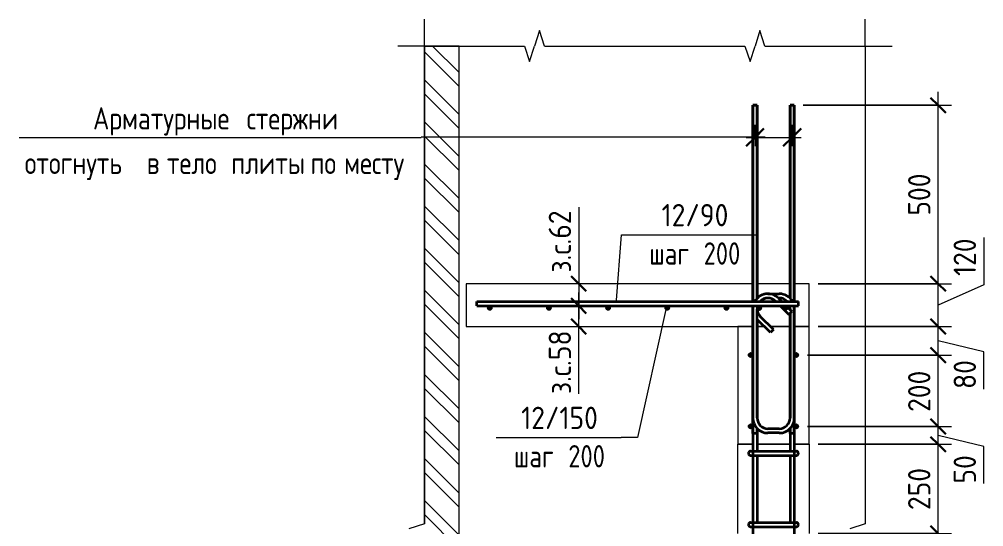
# Model space of a CAD drawing. Header units: millimetres. Extents: x 27196 to 80378, y -5588 to 34882.
# Drawn here: x 74909 to 77608, y 769 to 2191 of the extents above; entities that cross this region are included whole.
import ezdxf

# ---------------------------------------------------------------- set-up
doc = ezdxf.new("R2010")
doc.units = ezdxf.units.MM
for name, color, linetype, lineweight in [('AA_Dim', 7, 'Continuous', 9), ('AA_Dim-25', 7, 'Continuous', 9), ('AA_Linii', 7, 'Continuous', 9), ('AA_Oformlenie', 7, 'Continuous', 9), ('AA_Vinoska', 7, 'Continuous', 9), ('AF_Perekritie_Опалубка', 253, 'Continuous', 18), ('AF_Stena_Опалубка', 253, 'Continuous', 18), ('KR_Armatura', 7, 'Continuous', 20), ('KR_Armatura_Tonkie', 7, 'Continuous', 20)]:
    doc.layers.add(name, color=color, linetype=linetype, lineweight=lineweight)
doc.styles.add('GOST Common_1', font='GOST Common.ttf', dxfattribs={"width": 0.85, "height": 62.5})
doc.styles.add('ISOCPEUR_10', font='isocpeur.ttf', dxfattribs={"width": 0.9, "height": 62.5})
doc.styles.add('ISOCPEUR_11', font='isocpeur.ttf', dxfattribs={"width": 0.8, "height": 62.5})
doc.styles.add('ISOCPEUR_12', font='isocpeur.ttf', dxfattribs={"width": 0.85, "height": 62.5})
doc.dimstyles.new('00_Точн_3_знака__прозр__4', dxfattribs={"dimscale": 304.8, "dimtxt": 62.248823, "dimasz": 0.139436, "dimexe": 0.123031, "dimexo": 0.082021, "dimgap": 0.008202, "dimtad": 1, "dimdec": 3, "dimrnd": 0.001, "dimdsep": 46, "dimtxsty": 'ISOCPEUR_10', "dimblk1": 'OBLIQUE', "dimblk2": 'OBLIQUE', "dimsah": 1, "dimcen": 0.09, "dimdle": 0.123031, "dimazin": 0, "dimtfac": 1, "dimtdec": 4, "dimtix": 1, "dimtmove": 1, "dimatfit": 3, "dimfxl": 1, "dimtvp": 1, "dimtolj": 1, "dimtzin": 0, "dimlwd": 18, "dimlwe": 18, "dimarcsym": 2})
doc.dimstyles.new('05_Округл_1мм__прозр__2', dxfattribs={"dimscale": 304.8, "dimtxt": 62.248823, "dimasz": 0.139436, "dimexe": 0.123031, "dimexo": 0.082021, "dimgap": 0.008202, "dimtad": 1, "dimdec": 0, "dimdsep": 46, "dimtxsty": 'ISOCPEUR_10', "dimblk1": 'OBLIQUE', "dimblk2": 'OBLIQUE', "dimsah": 1, "dimcen": 0.09, "dimdle": 0.123031, "dimazin": 0, "dimtfac": 1, "dimtdec": 4, "dimtix": 1, "dimtmove": 1, "dimatfit": 3, "dimfxl": 1, "dimtvp": 1, "dimtolj": 1, "dimtzin": 0, "dimlwd": 18, "dimlwe": 18, "dimarcsym": 2})
doc.dimstyles.new('05_Округл_1мм__прозр__3', dxfattribs={"dimscale": 304.8, "dimtxt": 62.248823, "dimasz": 0.139436, "dimexe": 0.123031, "dimexo": 0.082021, "dimgap": 0.008202, "dimtad": 1, "dimdec": 0, "dimdsep": 46, "dimtxsty": 'ISOCPEUR_10', "dimblk1": 'OBLIQUE', "dimblk2": 'OBLIQUE', "dimsah": 1, "dimcen": 0.09, "dimdle": 0.123031, "dimazin": 0, "dimtfac": 1, "dimtdec": 4, "dimtix": 1, "dimtmove": 0, "dimatfit": 3, "dimfxl": 1, "dimtvp": 1, "dimtolj": 1, "dimtzin": 0, "dimlwd": 18, "dimlwe": 18, "dimarcsym": 2})
doc.dimstyles.new('10_Раскладка_арматуры_с_засечками_2', dxfattribs={"dimscale": 304.8, "dimtxt": 0.18, "dimasz": 0.164042, "dimexe": 0.082021, "dimexo": 0, "dimgap": 0, "dimtad": 1, "dimdec": 3, "dimrnd": 0.001, "dimdsep": 46, "dimtxsty": 'ISOCPEUR_12', "dimblk1": 'OBLIQUE', "dimblk2": 'OBLIQUE', "dimsah": 1, "dimcen": 0.09, "dimdle": 0.082021, "dimazin": 0, "dimtfac": 1, "dimtdec": 4, "dimtix": 1, "dimtmove": 0, "dimatfit": 3, "dimfxl": 1, "dimtvp": 1, "dimtolj": 1, "dimtzin": 0, "dimlwd": 18, "dimlwe": 18, "dimarcsym": 2})

# ---------------------------------------------------------------- blocks, each defined once
blk = doc.blocks.new('011_Прямоугольник обрыва _ЭлУзла_ - 011_Прямоугольник обрыва _ЭлУзла_-4151042-2-2 Армирование')
at = {"layer": 'AA_Oformlenie'}
for p, q in [((31688.2, 2116), (31968.5, 2116)), ((31688.2, 777), (31688.2, 2116)), ((32024.1, 2116), (32585.3, 2116)), ((32641, 2116), (32921.9, 2116)), ((32921.9, 2116), (32921.9, 777))]:
    blk.add_line(p, q, dxfattribs=at)
blk = doc.blocks.new('010_Текст с выноской - Текст 2 строки-4111793-2-2 Армирование')
at = {"layer": 'AA_Vinoska'}
blk.add_line((30554.1, 1860.1), (31679.1, 1860.1), dxfattribs=at)
blk = doc.blocks.new('DIMBLOCK79-2-2 Армирование')
at = {"layer": 'AA_Dim-25', "lineweight": 30}
for p, q in [((76474.8, 1388), (76453.5, 1409.3)), ((76474.8, 1388), (76496, 1366.8)), ((76474.8, 1330), (76453.5, 1351.3)), ((76474.8, 1330), (76496, 1308.8))]:
    blk.add_line(p, q, dxfattribs=at)
at = {"layer": 'AA_Dim-25', "lineweight": 18}
for p, q in [((76474.8, 1292.5), (76474.8, 1425.5)), ((76691.7, 1388), (76437.3, 1388)), ((76474.8, 1388), (76691.7, 1388)), ((76475.1, 1349.2), (76474.8, 1359)), ((76469.7, 1330), (76512.3, 1330)), ((76474.8, 1330), (76469.7, 1330)), ((76475.1, 1141), (76475.1, 1349.2))]:
    blk.add_line(p, q, dxfattribs=at)
at = {"layer": 'AA_Dim-25', "color": 0, "lineweight": 18, "insert": (76390.9, 1141), "char_height": 62.5, "width": 219.786, "attachment_point": 1, "rotation": 90, "line_spacing_factor": 1.149209, "style": 'ISOCPEUR_10'}
blk.add_mtext('з.с.58', dxfattribs=at)
blk = doc.blocks.new('_Oblique')
at = {"color": 0, "linetype": 'ByBlock', "lineweight": -2}
blk.add_line((-0.5, -0.5), (0.5, 0.5), dxfattribs=at)
blk = doc.blocks.new('DIMBLOCK80-2-2 Армирование')
at = {"layer": 'AA_Dim-25', "lineweight": 18}
for p, q in [((76475.1, 1664.6), (76475.1, 1456.4)), ((76474.8, 1487.5), (76474.8, 1350.5)), ((76479.8, 1450), (76437.3, 1450)), ((76475.1, 1456.4), (76474.8, 1419)), ((76474.8, 1450), (76479.8, 1450)), ((76479.8, 1388), (76437.3, 1388)), ((76474.8, 1388), (76479.8, 1388))]:
    blk.add_line(p, q, dxfattribs=at)
at = {"layer": 'AA_Dim-25', "lineweight": 30}
for p, q in [((76474.8, 1450), (76453.5, 1471.3)), ((76474.8, 1450), (76496, 1428.8)), ((76474.8, 1388), (76453.5, 1409.3)), ((76474.8, 1388), (76496, 1366.8))]:
    blk.add_line(p, q, dxfattribs=at)
at = {"layer": 'AA_Dim-25', "color": 0, "lineweight": 18, "insert": (76390.9, 1481.4), "char_height": 62.5, "width": 219.786, "attachment_point": 1, "rotation": 90, "line_spacing_factor": 1.149209, "style": 'ISOCPEUR_10'}
blk.add_mtext('з.с.62', dxfattribs=at)
blk = doc.blocks.new('DIMBLOCK83-2-2 Армирование')
at = {"layer": 'AA_Dim-25', "lineweight": 18}
for p, q in [((76968.4, 1895.4), (76968.4, 1835.1)), ((76968.4, 1860.1), (76968.4, 1895.4)), ((77072.4, 1895.4), (77072.4, 1835.1)), ((77072.4, 1860.1), (77072.4, 1895.4)), ((76943.4, 1860.1), (77097.4, 1860.1))]:
    blk.add_line(p, q, dxfattribs=at)
at = {"layer": 'AA_Dim-25', "lineweight": 30}
for p, q in [((76968.4, 1860.1), (76993.4, 1885.1)), ((77072.4, 1860.1), (77097.4, 1885.1)), ((76968.4, 1860.1), (76943.4, 1835.1)), ((77072.4, 1860.1), (77047.4, 1835.1))]:
    blk.add_line(p, q, dxfattribs=at)
blk = doc.blocks.new('042_М_Арматуры - Диам длина поз _ Комментарий-3662934-2-2 Армирование')
at = {"layer": 'AA_Vinoska'}
blk.add_line((32267.4, 1587), (32617.4, 1587), dxfattribs=at)
blk = doc.blocks.new('DIMBLOCK90-2-2 Армирование')
at = {"layer": 'AA_Dim-25', "lineweight": 30}
for p, q in [((77481, 750), (77459.7, 771.2)), ((77481, 750), (77502.2, 728.7)), ((77481, 700), (77459.7, 721.2)), ((77481, 700), (77502.2, 678.7))]:
    blk.add_line(p, q, dxfattribs=at)
at = {"layer": 'AA_Dim-25', "lineweight": 18}
for p, q in [((77144.9, 750), (77518.5, 750)), ((77481, 750), (77144.9, 750)), ((77481, 700), (77481, 750)), ((77608.5, 693.9), (77481, 725)), ((77115, 700), (77518.5, 700)), ((77481, 700), (77115, 700)), ((77608.5, 589.9), (77608.5, 693.9))]:
    blk.add_line(p, q, dxfattribs=at)
at = {"layer": 'AA_Dim-25', "color": 0, "lineweight": 18, "insert": (77524.3, 589.9), "char_height": 62.5, "width": 94.81, "attachment_point": 1, "rotation": 90, "line_spacing_factor": 1.149209, "style": 'ISOCPEUR_10'}
blk.add_mtext('50', dxfattribs=at)
blk = doc.blocks.new('DIMBLOCK91-2-2 Армирование')
at = {"layer": 'AA_Dim-25', "lineweight": 18}
for p, q in [((77144.9, 1000), (77518.5, 1000)), ((77481, 1000), (77144.9, 1000)), ((77481, 750), (77481, 1000)), ((77144.9, 750), (77518.5, 750)), ((77481, 750), (77144.9, 750))]:
    blk.add_line(p, q, dxfattribs=at)
at = {"layer": 'AA_Dim-25', "lineweight": 30}
for p, q in [((77481, 1000), (77459.7, 1021.2)), ((77481, 1000), (77502.2, 978.7)), ((77481, 750), (77459.7, 771.2)), ((77481, 750), (77502.2, 728.7))]:
    blk.add_line(p, q, dxfattribs=at)
at = {"layer": 'AA_Dim-25', "color": 0, "lineweight": 18, "insert": (77396.8, 815.7), "char_height": 62.5, "width": 142.215, "attachment_point": 1, "rotation": 90, "line_spacing_factor": 1.149209, "style": 'ISOCPEUR_10'}
blk.add_mtext('250', dxfattribs=at)
blk = doc.blocks.new('DIMBLOCK92-2-2 Армирование')
at = {"layer": 'AA_Dim-25', "lineweight": 30}
for p, q in [((77481, 1050), (77459.7, 1071.2)), ((77481, 1050), (77502.2, 1028.7)), ((77481, 1000), (77459.7, 1021.2)), ((77481, 1000), (77502.2, 978.7))]:
    blk.add_line(p, q, dxfattribs=at)
at = {"layer": 'AA_Dim-25', "lineweight": 18}
for p, q in [((77115, 1050), (77518.5, 1050)), ((77481, 1050), (77115, 1050)), ((77481, 1000), (77481, 1050)), ((77144.9, 1000), (77518.5, 1000)), ((77481, 1000), (77144.9, 1000)), ((77608.5, 993.9), (77481, 1025)), ((77608.5, 889.9), (77608.5, 993.9))]:
    blk.add_line(p, q, dxfattribs=at)
at = {"layer": 'AA_Dim-25', "color": 0, "lineweight": 18, "insert": (77524.3, 889.9), "char_height": 62.5, "width": 94.81, "attachment_point": 1, "rotation": 90, "line_spacing_factor": 1.149209, "style": 'ISOCPEUR_10'}
blk.add_mtext('50', dxfattribs=at)
blk = doc.blocks.new('DIMBLOCK93-2-2 Армирование')
at = {"layer": 'AA_Dim-25', "lineweight": 30}
for p, q in [((77481, 1250), (77459.7, 1271.2)), ((77481, 1250), (77502.2, 1228.7)), ((77481, 1050), (77459.7, 1071.2)), ((77481, 1050), (77502.2, 1028.7))]:
    blk.add_line(p, q, dxfattribs=at)
at = {"layer": 'AA_Dim-25', "lineweight": 18}
for p, q in [((77115, 1250), (77518.5, 1250)), ((77481, 1250), (77115, 1250)), ((77481, 1050), (77481, 1250)), ((77115, 1050), (77518.5, 1050)), ((77481, 1050), (77115, 1050))]:
    blk.add_line(p, q, dxfattribs=at)
at = {"layer": 'AA_Dim-25', "color": 0, "lineweight": 18, "insert": (77396.8, 1090.7), "char_height": 62.5, "width": 142.215, "attachment_point": 1, "rotation": 90, "line_spacing_factor": 1.149209, "style": 'ISOCPEUR_10'}
blk.add_mtext('200', dxfattribs=at)
blk = doc.blocks.new('DIMBLOCK94-2-2 Армирование')
at = {"layer": 'AA_Dim-25', "lineweight": 30}
for p, q in [((77481, 1330), (77459.7, 1351.3)), ((77481, 1330), (77502.2, 1308.8)), ((77481, 1250), (77459.7, 1271.2)), ((77481, 1250), (77502.2, 1228.7))]:
    blk.add_line(p, q, dxfattribs=at)
at = {"layer": 'AA_Dim-25', "lineweight": 18}
for p, q in [((77144.9, 1330), (77518.5, 1330)), ((77481, 1330), (77144.9, 1330)), ((77481, 1250), (77481, 1330)), ((77608.5, 1258.9), (77481, 1290)), ((77115, 1250), (77518.5, 1250)), ((77481, 1250), (77115, 1250)), ((77608.5, 1154.9), (77608.5, 1258.9))]:
    blk.add_line(p, q, dxfattribs=at)
at = {"layer": 'AA_Dim-25', "color": 0, "lineweight": 18, "insert": (77524.3, 1154.9), "char_height": 62.5, "width": 94.81, "attachment_point": 1, "rotation": 90, "line_spacing_factor": 1.149209, "style": 'ISOCPEUR_10'}
blk.add_mtext('80', dxfattribs=at)
blk = doc.blocks.new('DIMBLOCK95-2-2 Армирование')
at = {"layer": 'AA_Dim-25', "lineweight": 18}
for p, q in [((77608.5, 1579.4), (77608.5, 1446.6)), ((77144.9, 1450), (77518.5, 1450)), ((77481, 1450), (77144.9, 1450)), ((77481, 1330), (77481, 1450)), ((77608.5, 1446.6), (77481, 1390)), ((77144.9, 1330), (77518.5, 1330)), ((77481, 1330), (77144.9, 1330))]:
    blk.add_line(p, q, dxfattribs=at)
at = {"layer": 'AA_Dim-25', "lineweight": 30}
for p, q in [((77481, 1450), (77459.7, 1471.3)), ((77481, 1450), (77502.2, 1428.8)), ((77481, 1330), (77459.7, 1351.3)), ((77481, 1330), (77502.2, 1308.8))]:
    blk.add_line(p, q, dxfattribs=at)
at = {"layer": 'AA_Dim-25', "color": 0, "lineweight": 18, "insert": (77524.3, 1471.6), "char_height": 62.5, "width": 129.286, "attachment_point": 1, "rotation": 90, "line_spacing_factor": 1.149209, "style": 'ISOCPEUR_10'}
blk.add_mtext('120', dxfattribs=at)
blk = doc.blocks.new('DIMBLOCK96-2-2 Армирование')
at = {"layer": 'AA_Dim-25', "lineweight": 30}
for p, q in [((77481, 1950), (77459.7, 1971.2)), ((77481, 1950), (77502.2, 1928.7)), ((77481, 1450), (77459.7, 1471.3)), ((77481, 1450), (77502.2, 1428.8))]:
    blk.add_line(p, q, dxfattribs=at)
at = {"layer": 'AA_Dim-25', "lineweight": 18}
for p, q in [((77481, 1450), (77481, 1987.5)), ((77103.4, 1950), (77518.5, 1950)), ((77481, 1950), (77103.4, 1950)), ((77144.9, 1450), (77518.5, 1450)), ((77481, 1450), (77144.9, 1450))]:
    blk.add_line(p, q, dxfattribs=at)
at = {"layer": 'AA_Dim-25', "color": 0, "lineweight": 18, "insert": (77396.8, 1640.7), "char_height": 62.5, "width": 142.215, "attachment_point": 1, "rotation": 90, "line_spacing_factor": 1.149209, "style": 'ISOCPEUR_10'}
blk.add_mtext('500', dxfattribs=at)

msp = doc.modelspace()

# ---------------------------------------------------------------- hatches: boundary and pattern name
at = {"layer": 'AA_Oformlenie'}
h = msp.add_hatch(dxfattribs=at)
h.set_pattern_fill('FP_10', color=250, style=0, pattern_type=2)
h.set_pattern_definition([(135, (77789.02, 825), (-58.9331, -58.9331), []), (135, (77828.31, 825), (-58.9331, -58.9331), [])])
h.paths.add_polyline_path([(76139.8819, -3350), (76139.8819, 2115.9645), (76043.0862, 2115.9645), (76043.0862, 776.9734), (76063.1639, 776.9734), (76063.1639, 749.4734), (76043.0862, 749.4734), (76086.4113, 735.3962), (76043.0862, 721.319), (76043.0862, -1956.0089), (76063.1639, -1956.0089), (76063.1639, -1983.5089), (76043.0862, -1983.5089), (76086.4113, -1997.586), (76043.0862, -2011.6632), (76043.0862, -3350), (76083.0522, -3350)])
at = {"layer": 'KR_Armatura'}
h = msp.add_hatch(color=256, dxfattribs=at)
edge = h.paths.add_edge_path()
edge.add_arc((76225.8819, 1382), 6, 0, 360)
for points in [[(76222.8819, 1376.8038), (76228.8819, 1376.8038), (76231.8819, 1382), (76228.8819, 1387.1962), (76222.8819, 1387.1962), (76219.8819, 1382)], [(76388.4819, 1376.8038), (76394.4819, 1376.8038), (76397.4819, 1382), (76394.4819, 1387.1962), (76388.4819, 1387.1962), (76385.4819, 1382)], [(76554.0819, 1376.8038), (76560.0819, 1376.8038), (76563.0819, 1382), (76560.0819, 1387.1962), (76554.0819, 1387.1962), (76551.0819, 1382)], [(76719.6819, 1376.8038), (76725.6819, 1376.8038), (76728.6819, 1382), (76725.6819, 1387.1962), (76719.6819, 1387.1962), (76716.6819, 1382)], [(76885.2819, 1376.8038), (76891.2819, 1376.8038), (76894.2819, 1382), (76891.2819, 1387.1962), (76885.2819, 1387.1962), (76882.2819, 1382)], [(76980.4713, 1376), (76985.6675, 1379), (76985.6675, 1385), (76980.4713, 1388), (76975.2752, 1385), (76975.2752, 1379)], [(77050.8819, 1376.8038), (77056.8819, 1376.8038), (77059.8819, 1382), (77056.8819, 1387.1962), (77050.8819, 1387.1962), (77047.8819, 1382)], [(76955.9166, 1243.9996), (76961.1128, 1246.9996), (76961.1128, 1252.9996), (76955.9166, 1255.9996), (76950.7205, 1252.9996), (76950.7205, 1246.9996)], [(77084.038, 1243.9996), (77089.2341, 1246.9996), (77089.2341, 1252.9996), (77084.038, 1255.9996), (77078.8418, 1252.9996), (77078.8418, 1246.9996)], [(76955.9166, 1043.9996), (76961.1128, 1046.9996), (76961.1128, 1052.9996), (76955.9166, 1055.9996), (76950.7205, 1052.9996), (76950.7205, 1046.9996)], [(77084.038, 1043.9996), (77089.2341, 1046.9996), (77089.2341, 1052.9996), (77084.038, 1055.9996), (77078.8418, 1052.9996), (77078.8418, 1046.9996)]]:
    msp.add_hatch(color=256, dxfattribs=at).paths.add_polyline_path(points)
h = msp.add_hatch(color=256, dxfattribs=at)
edge = h.paths.add_edge_path()
edge.add_arc((76391.4819, 1382), 6, 0, 360)
h = msp.add_hatch(color=256, dxfattribs=at)
edge = h.paths.add_edge_path()
edge.add_arc((76557.0819, 1382), 6, 0, 360)
h = msp.add_hatch(color=256, dxfattribs=at)
edge = h.paths.add_edge_path()
edge.add_arc((76722.6819, 1382), 6, 0, 360)
h = msp.add_hatch(color=256, dxfattribs=at)
edge = h.paths.add_edge_path()
edge.add_arc((76888.2819, 1382), 6, 0, 360)
h = msp.add_hatch(color=256, dxfattribs=at)
edge = h.paths.add_edge_path()
edge.add_arc((76980.4713, 1382), 6, 0, 360)
h = msp.add_hatch(color=256, dxfattribs=at)
edge = h.paths.add_edge_path()
edge.add_arc((77053.8819, 1382), 6, 0, 360)
h = msp.add_hatch(color=256, dxfattribs=at)
edge = h.paths.add_edge_path()
edge.add_arc((76955.9166, 1249.9996), 6, 0, 360)
h = msp.add_hatch(color=256, dxfattribs=at)
edge = h.paths.add_edge_path()
edge.add_arc((77084.038, 1249.9996), 6, 0, 360)
h = msp.add_hatch(color=256, dxfattribs=at)
edge = h.paths.add_edge_path()
edge.add_arc((76955.9166, 1049.9996), 6, 0, 360)
h = msp.add_hatch(color=256, dxfattribs=at)
edge = h.paths.add_edge_path()
edge.add_arc((77084.038, 1049.9996), 6, 0, 360)

# ---------------------------------------------------------------- linework, layer by layer
at = {"layer": 'AA_Linii'}
for p, q in [((76043.0862, 2115.9645), (76043.0862, 776.9734)), ((76139.8819, 2115.9645), (76043.0862, 2115.9645)), ((76139.8819, -3350), (76139.8819, 2115.9645)), ((77087.6976, 1249.9996), (77078.038, 1249.9996)), ((77078.038, 1049.9996), (77090.038, 1049.9996))]:
    msp.add_line(p, q, dxfattribs=at)
at = {"layer": 'AA_Vinoska'}
for p, q in [((76043.0862, 2115.9645), (76043.0862, 2190.9645)), ((77276.8138, 2115.9645), (77276.8138, 2190.9645)), ((76365.2681, 2159.2658), (76351.5181, 2115.9645)), ((76379.0181, 2115.9645), (76365.2681, 2159.2658)), ((76982.1319, 2159.2658), (76968.3819, 2115.9645)), ((76995.8819, 2115.9645), (76982.1319, 2159.2658)), ((76043.0862, 2115.9645), (75968.0862, 2115.9645)), ((76323.3637, 2115.9645), (76337.4409, 2072.6394)), ((76337.4409, 2072.6394), (76351.5181, 2115.9645)), ((76940.2275, 2115.9645), (76954.3047, 2072.6394)), ((76954.3047, 2072.6394), (76968.3819, 2115.9645)), ((77276.8138, 2115.9645), (77351.8138, 2115.9645)), ((76996.3862, 1860.147), (76033.9487, 1860.147)), ((76580.3764, 1403.4263), (76594.8321, 1587.014)), ((76594.8321, 1587.014), (76622.298, 1587.014)), ((76719.1513, 1377.4061), (76639.6448, 1018.9042)), ((76639.6448, 1018.9042), (76593.3865, 1018.9042)), ((76043.0862, 776.9734), (75999.7849, 763.2234)), ((77276.8138, 776.9734), (77233.5125, 763.2234))]:
    msp.add_line(p, q, dxfattribs=at)
at = {"layer": 'AF_Perekritie_Опалубка', "lineweight": 20}
for p, q in [((76962.3819, 1450), (76159.8819, 1450)), ((76159.8819, 1450), (76159.8819, 1330)), ((77066.3819, 1450), (76974.3819, 1450)), ((77119.8819, 1450), (77078.3819, 1450)), ((77119.8819, 1330), (77119.8819, 1450)), ((76159.8819, 1330), (76962.3819, 1330)), ((76974.3819, 1330), (76994.67, 1330)), ((77011.6405, 1330), (77066.3819, 1330)), ((77078.3819, 1330), (77119.8819, 1330))]:
    msp.add_line(p, q, dxfattribs=at)
at = {"layer": 'AF_Stena_Опалубка', "lineweight": 20}
for p, q in [((76139.8819, -3350), (76139.8819, 2115.9645)), ((76962.3819, 1330), (76919.8819, 1330)), ((76919.8819, 1330), (76919.8819, 999.9996)), ((76994.67, 1330), (76974.3819, 1330)), ((77066.3819, 1330), (77011.6405, 1330)), ((77119.8819, 1330), (77078.3819, 1330)), ((77119.8819, 999.9996), (77119.8819, 1330)), ((76919.8819, 999.9996), (76962.3819, 999.9996)), ((76962.3819, 999.9996), (76919.8819, 999.9996)), ((76919.8819, 749.9996), (76919.8819, 999.9996)), ((76974.3819, 999.9996), (77066.3819, 999.9996)), ((77066.3819, 999.9996), (76974.3819, 999.9996)), ((77078.3819, 999.9996), (77119.8819, 999.9996)), ((77119.8819, 999.9996), (77078.3819, 999.9996)), ((77119.8819, 999.9996), (77119.8819, 749.9996))]:
    msp.add_line(p, q, dxfattribs=at)
at = {"layer": 'KR_Armatura'}
for p, q in [((76222.8819, 1387.1962), (76219.8819, 1382)), ((76219.8819, 1382), (76222.8819, 1376.8038)), ((76228.8819, 1387.1962), (76222.8819, 1387.1962)), ((76222.8819, 1376.8038), (76228.8819, 1376.8038)), ((76231.8819, 1382), (76228.8819, 1387.1962)), ((76228.8819, 1376.8038), (76231.8819, 1382)), ((76388.4819, 1387.1962), (76385.4819, 1382)), ((76385.4819, 1382), (76388.4819, 1376.8038)), ((76394.4819, 1387.1962), (76388.4819, 1387.1962)), ((76388.4819, 1376.8038), (76394.4819, 1376.8038)), ((76397.4819, 1382), (76394.4819, 1387.1962)), ((76394.4819, 1376.8038), (76397.4819, 1382)), ((76554.0819, 1387.1962), (76551.0819, 1382)), ((76551.0819, 1382), (76554.0819, 1376.8038)), ((76560.0819, 1387.1962), (76554.0819, 1387.1962)), ((76554.0819, 1376.8038), (76560.0819, 1376.8038)), ((76563.0819, 1382), (76560.0819, 1387.1962)), ((76560.0819, 1376.8038), (76563.0819, 1382)), ((76719.6819, 1387.1962), (76716.6819, 1382)), ((76716.6819, 1382), (76719.6819, 1376.8038)), ((76725.6819, 1387.1962), (76719.6819, 1387.1962)), ((76719.6819, 1376.8038), (76725.6819, 1376.8038)), ((76728.6819, 1382), (76725.6819, 1387.1962)), ((76725.6819, 1376.8038), (76728.6819, 1382)), ((76885.2819, 1387.1962), (76882.2819, 1382)), ((76882.2819, 1382), (76885.2819, 1376.8038)), ((76891.2819, 1387.1962), (76885.2819, 1387.1962)), ((76885.2819, 1376.8038), (76891.2819, 1376.8038)), ((76894.2819, 1382), (76891.2819, 1387.1962)), ((76891.2819, 1376.8038), (76894.2819, 1382)), ((76980.4713, 1388), (76975.2752, 1385)), ((76975.2752, 1385), (76975.2752, 1379)), ((76975.2752, 1379), (76980.4713, 1376)), ((76985.6675, 1385), (76980.4713, 1388)), ((76980.4713, 1376), (76985.6675, 1379)), ((76985.6675, 1379), (76985.6675, 1385)), ((77050.8819, 1387.1962), (77047.8819, 1382)), ((77047.8819, 1382), (77050.8819, 1376.8038)), ((77056.8819, 1387.1962), (77050.8819, 1387.1962)), ((77050.8819, 1376.8038), (77056.8819, 1376.8038)), ((77059.8819, 1382), (77056.8819, 1387.1962)), ((77056.8819, 1376.8038), (77059.8819, 1382)), ((76955.9166, 1255.9996), (76950.7205, 1252.9996)), ((76950.7205, 1252.9996), (76950.7205, 1246.9996)), ((76950.7205, 1246.9996), (76955.9166, 1243.9996)), ((76961.1128, 1252.9996), (76955.9166, 1255.9996)), ((76955.9166, 1243.9996), (76961.1128, 1246.9996)), ((76961.1128, 1246.9996), (76961.1128, 1252.9996)), ((77084.038, 1255.9996), (77078.8418, 1252.9996)), ((77078.8418, 1252.9996), (77078.8418, 1246.9996)), ((77078.8418, 1246.9996), (77084.038, 1243.9996)), ((77089.2341, 1252.9996), (77084.038, 1255.9996)), ((77084.038, 1243.9996), (77089.2341, 1246.9996)), ((77089.2341, 1246.9996), (77089.2341, 1252.9996)), ((76955.9166, 1055.9996), (76950.7205, 1052.9996)), ((76950.7205, 1052.9996), (76950.7205, 1046.9996)), ((76961.1128, 1052.9996), (76955.9166, 1055.9996)), ((76961.1128, 1046.9996), (76961.1128, 1052.9996)), ((77084.038, 1055.9996), (77078.8418, 1052.9996)), ((77078.8418, 1052.9996), (77078.8418, 1046.9996)), ((77089.2341, 1052.9996), (77084.038, 1055.9996)), ((77089.2341, 1046.9996), (77089.2341, 1052.9996)), ((76950.7205, 1046.9996), (76955.9166, 1043.9996)), ((76955.9166, 1043.9996), (76961.1128, 1046.9996)), ((77078.8418, 1046.9996), (77084.038, 1043.9996)), ((77084.038, 1043.9996), (77089.2341, 1046.9996))]:
    msp.add_line(p, q, dxfattribs=at)
for centre in [(76225.8819, 1382), (76391.4819, 1382), (76557.0819, 1382), (76722.6819, 1382), (76888.2819, 1382), (76980.4713, 1382), (77053.8819, 1382), (76955.9166, 1249.9996), (77084.038, 1249.9996), (76955.9166, 1049.9996), (77084.038, 1049.9996)]:
    msp.add_circle(centre, 6, dxfattribs=at)
at = {"layer": 'KR_Armatura_Tonkie', "lineweight": 35}
for p, q in [((76962.3819, 1950), (76962.3819, 1400)), ((76962.3819, 1950), (76974.3819, 1950)), ((76974.3819, 1949.9996), (76962.3819, 1949.9996)), ((76962.3819, 1400), (76962.3819, 1949.9996)), ((76974.3819, 1950), (76974.3819, 1408.9906)), ((76974.3819, 1408.9906), (76974.3819, 1949.9996)), ((77066.3819, 1950), (77066.3819, 1408.9906)), ((77066.3819, 1950), (77078.3819, 1950)), ((77078.3819, 1949.9996), (77066.3819, 1949.9996)), ((77066.3819, 1408.9906), (77066.3819, 1949.9996)), ((77078.3819, 1950), (77078.3819, 1400)), ((77078.3819, 1400), (77078.3819, 1949.9996)), ((77004.3819, 1421.6851), (77036.3819, 1421.6851)), ((77033.6874, 1409.6851), (77036.3819, 1409.6851)), ((77034.0804, 1409.3836), (77043.4639, 1400)), ((76189.8819, 1400), (77089.8819, 1400)), ((76189.8819, 1388), (76189.8819, 1400)), ((76189.8819, 1388), (77089.8819, 1388)), ((76962.3819, 1029.9996), (76962.3819, 1388)), ((76962.3819, 1388), (76962.3819, 250)), ((76962.3819, 1073.6851), (76962.3819, 1379.6851)), ((76974.3819, 1073.6851), (76974.3819, 1379.6851)), ((77025.5951, 1400.8983), (77026.4933, 1400)), ((77038.4933, 1388), (77062.7606, 1363.7327)), ((77055.4639, 1388), (77071.2459, 1372.218)), ((77066.3819, 1377.082), (77066.3819, 1379.6851)), ((77066.3819, 1379.6851), (77066.3819, 1377.082)), ((77066.3819, 1379.6851), (77066.3819, 1377.082)), ((77078.3819, 1029.9996), (77078.3819, 1388)), ((77078.3819, 1388), (77078.3819, 250)), ((77078.3819, 1379.6851), (77078.3819, 1073.6851)), ((77089.8819, 1388), (77089.8819, 1400)), ((76974.3819, 1073.6851), (76974.3819, 1350.3795)), ((76974.3819, 1350.3795), (76974.3819, 1073.6851)), ((77011.8489, 1312.8211), (76974.6834, 1349.9866)), ((77020.3342, 1321.3063), (76983.1687, 1358.4719)), ((77062.7606, 1363.7327), (77071.2459, 1372.218)), ((77066.3819, 1073.6851), (77066.3819, 1367.354)), ((77066.3819, 1367.354), (77066.3819, 1073.6851)), ((77066.3819, 1367.354), (77066.3819, 1073.6851)), ((77020.3342, 1321.3063), (77011.8489, 1312.8211)), ((76974.3819, 1029.9996), (76962.3819, 1029.9996)), ((76974.3819, 1029.9996), (76974.3819, 1044.3795)), ((76974.3819, 1044.3795), (76974.3819, 980.9996)), ((77036.3819, 1043.6851), (77004.3819, 1043.6851)), ((77036.3819, 1031.6851), (77004.3819, 1031.6851)), ((77066.3819, 1029.9996), (77066.3819, 1044.3795)), ((77066.3819, 1044.3795), (77066.3819, 980.9996)), ((77078.3819, 1029.9996), (77066.3819, 1029.9996)), ((76955.9166, 980.9996), (76962.1791, 980.9996)), ((76964.2167, 980.9996), (76991.9166, 980.9996)), ((76991.9166, 980.9996), (77048.038, 980.9996)), ((77048.038, 980.9996), (77075.7379, 980.9996)), ((77078.5063, 980.9996), (77084.038, 980.9996)), ((76955.9166, 968.9996), (76962.1791, 968.9996)), ((76964.2167, 968.9996), (76991.9166, 968.9996)), ((76974.3819, 968.9996), (76974.3819, 780.9996)), ((76991.9166, 968.9996), (77048.038, 968.9996)), ((77048.038, 968.9996), (77075.7379, 968.9996)), ((77066.3819, 968.9996), (77066.3819, 780.9996)), ((77078.5063, 968.9996), (77084.038, 968.9996)), ((76955.9166, 780.9996), (76962.1791, 780.9996)), ((76955.9166, 768.9996), (76962.1791, 768.9996)), ((76964.2167, 780.9996), (76991.9166, 780.9996)), ((76964.2167, 768.9996), (76991.9166, 768.9996)), ((76991.9166, 780.9996), (77048.038, 780.9996)), ((76991.9166, 768.9996), (77048.038, 768.9996)), ((77048.038, 780.9996), (77075.7379, 780.9996)), ((77048.038, 768.9996), (77075.7379, 768.9996)), ((77078.5063, 780.9996), (77084.038, 780.9996)), ((77078.5063, 768.9996), (77084.038, 768.9996))]:
    msp.add_line(p, q, dxfattribs=at)
for centre, radius, start, end in [((77004.3819, 1379.6851), 42, 90, 151.0144624), ((77004.3819, 1379.6851), 42, 45, 151.0144624), ((77004.3819, 1379.6851), 30, 90, 137.1686317), ((77004.3819, 1379.6851), 30, 45, 137.1686317), ((77036.3819, 1379.6851), 42, 28.9855376, 90), ((77036.3819, 1379.6851), 30, 42.8313683, 90), ((77004.3819, 1379.6851), 42, 168.5262821, 180), ((77004.3819, 1379.6851), 42, 168.5262821, 180), ((77004.3819, 1379.6851), 30, 163.8590404, 225), ((77004.3819, 1379.6851), 30, 163.8590404, 180), ((77036.3819, 1379.6851), 30, 0, 16.1409596), ((77036.3819, 1379.6851), 42, 360, 11.4737179), ((77004.3819, 1379.6851), 42, 224.3223954, 225), ((77004.3819, 1073.6851), 42, 180, 270), ((77004.3819, 1073.6851), 30, 180, 270), ((77036.3819, 1073.6851), 30, 270, 360), ((77036.3819, 1073.6851), 42, 270, 0), ((76955.9166, 974.9996), 6, 90, 270), ((77084.038, 974.9996), 6, 270, 90), ((76955.9166, 774.9996), 6, 90, 270), ((77084.038, 774.9996), 6, 270, 90)]:
    msp.add_arc(centre, radius, start, end, dxfattribs=at)

# ---------------------------------------------------------------- block references
at = {"layer": 'AA_Oformlenie'}
msp.add_blockref('011_Прямоугольник обрыва _ЭлУзла_ - 011_Прямоугольник обрыва _ЭлУзла_-4151042-2-2 Армирование', (44354.8819, 0), dxfattribs=at)
at = {"layer": 'AA_Vinoska'}
for name, p in [('010_Текст с выноской - Текст 2 строки-4111793-2-2 Армирование', (44354.8819, 0)), ('042_М_Арматуры - Диам длина поз _ Комментарий-3662934-2-2 Армирование', (44354.8819, 0)), ('042_М_Арматуры - Диам длина поз _ Комментарий-3662934-2-2 Армирование', (43975.9704, -568.1097))]:
    msp.add_blockref(name, p, dxfattribs=at)

# ---------------------------------------------------------------- texts
at = {"layer": 'AA_Vinoska', "char_height": 62.5, "attachment_point": 1}
for s, insert, width, style in [('Арматурные', (75115.412, 1944.7046), 499.15068, 'GOST Common_1'), ('\\fGOST Common|b0|i0|c204|p34|;\\W.85; ', (75527.2525, 1944.7046), 22.146617, 'GOST Common_1'), ('стержни', (75545.5252, 1944.7046), 339.013602, 'GOST Common_1'), ('\\fGOST Common|b0|i0|c204|p34|;\\W.85; ', (75247.556, 1819.7046), 22.146617, 'GOST Common_1'), ('\\fGOST Common|b0|i0|c204|p34|;\\W.85; ', (75303.7799, 1819.7046), 22.146617, 'GOST Common_1'), ('\\fGOST Common|b0|i0|c204|p34|;\\W.85; ', (75483.6966, 1819.7046), 22.146617, 'GOST Common_1'), ('\\fGOST Common|b0|i0|c204|p34|;\\W.85; ', (75705.7812, 1819.7046), 22.146617, 'GOST Common_1'), ('\\fGOST Common|b0|i0|c204|p34|;\\W.85; ', (75799.9564, 1819.7046), 22.146617, 'GOST Common_1'), ('отогнуть', (74924.2682, 1819.7046), 391.824766, 'GOST Common_1'), ('\\fGOST Common|b0|i0|c204|p34|;\\W.85;в', (75265.8288, 1819.7046), 45.99682, 'GOST Common_1'), ('тело', (75322.0527, 1819.7046), 195.912383, 'GOST Common_1'), ('плиты', (75501.9694, 1819.7046), 247.019961, 'GOST Common_1'), ('по', (75724.054, 1819.7046), 91.993641, 'GOST Common_1'), ('месту', (75818.2292, 1819.7046), 240.205617, 'GOST Common_1'), ('12/90', (76706.7515, 1673.3665), 229.082203, 'ISOCPEUR_10'), (' 200', (76792.7244, 1565.8902), 166.751, 'ISOCPEUR_11'), ('шаг', (76672.339, 1565.8902), 145.907125, 'ISOCPEUR_11'), ('12/150', (76313.7776, 1105.2568), 263.354344, 'ISOCPEUR_10'), ('шаг', (76293.4276, 997.7805), 145.907125, 'ISOCPEUR_11'), (' 200', (76413.813, 997.7805), 166.751, 'ISOCPEUR_11')]:
    msp.add_mtext(s, dxfattribs=dict(at, insert=insert, width=width, style=style))

# ---------------------------------------------------------------- dimensions: what is measured, and where the dimension line sits
at = {"layer": 'AA_Dim', "lineweight": 18}
for base, p1, p2, override, picture, middle in [((77480.9763, 1949.9996), (77119.8819, 1450), (77078.3819, 1949.9996), {"dimpost": '<>', "dimfxl": 501.718906}, 'DIMBLOCK96-2-2 Армирование', (77447.2263, 1699.9998)), ((77480.9763, 1249.9996), (77090.038, 1049.9996), (77090.038, 1249.9996), {"dimpost": '<>', "dimfxl": 200}, 'DIMBLOCK93-2-2 Армирование', (77447.2263, 1149.9996)), ((77480.9763, 999.9996), (77119.8819, 749.9996), (77119.8819, 999.9996), {"dimpost": '<>', "dimfxl": 250}, 'DIMBLOCK91-2-2 Армирование', (77447.2263, 874.9996))]:
    dim = msp.add_linear_dim(base=base, p1=p1, p2=p2, angle=90, dimstyle='05_Округл_1мм__прозр__3', override=override, dxfattribs=at)
    dim.commit()
    dim.dimension.update_dxf_attribs({"geometry": picture, "text_midpoint": middle})
dim = msp.add_linear_dim(base=(77072.3819, 1860.0648), p1=(76968.3819, 1895.4201), p2=(77072.3819, 1895.4201), dimstyle='10_Раскладка_арматуры_с_засечками_2', override={"dimpost": '<>', "dimfxl": 104}, dxfattribs=at)
dim.commit()
dim.dimension.update_dxf_attribs({"geometry": 'DIMBLOCK83-2-2 Армирование', "text_midpoint": (77020.3819, 1891.3148)})
for base, p1, p2, dimstyle, override, picture, middle in [((76474.7902, 1388), (76504.8423, 1450), (76504.8423, 1388), '00_Точн_3_знака__прозр__4', {"dimpost": 'з.с.<>', "dimfxl": 62}, 'DIMBLOCK80-2-2 Армирование', (76432.6006, 1591.3401)), ((77480.9763, 1450), (77119.8819, 1330), (77119.8819, 1450), '05_Округл_1мм__прозр__2', {"dimpost": '<>', "dimfxl": 120}, 'DIMBLOCK95-2-2 Армирование', (77565.9895, 1536.2556)), ((76474.7902, 1388), (76444.7382, 1330), (76716.6819, 1388), '00_Точн_3_знака__прозр__4', {"dimpost": 'з.с.<>', "dimfxl": 278.060017}, 'DIMBLOCK79-2-2 Армирование', (76432.6006, 1250.8976)), ((77480.9763, 1330), (77090.038, 1249.9996), (77119.8819, 1330), '05_Округл_1мм__прозр__2', {"dimpost": '<>', "dimfxl": 85.385709}, 'DIMBLOCK94-2-2 Армирование', (77565.9895, 1202.2756)), ((77480.9763, 1049.9996), (77119.8819, 999.9996), (77090.038, 1049.9996), '05_Округл_1мм__прозр__2', {"dimpost": '<>', "dimfxl": 58.229348}, 'DIMBLOCK92-2-2 Армирование', (77565.9895, 937.2754)), ((77480.9763, 749.9996), (77090.038, 700), (77119.8819, 749.9996), '05_Округл_1мм__прозр__2', {"dimpost": '<>', "dimfxl": 58.229013}, 'DIMBLOCK90-2-2 Армирование', (77565.9895, 637.2756))]:
    dim = msp.add_linear_dim(base=base, p1=p1, p2=p2, angle=90, dimstyle=dimstyle, override=override, dxfattribs=at)
    dim.commit()
    dim.dimension.update_dxf_attribs({"geometry": picture, "text_midpoint": middle, "dimtype": 160, "text_rotation": 90})

doc.saveas('drawing.dxf')
